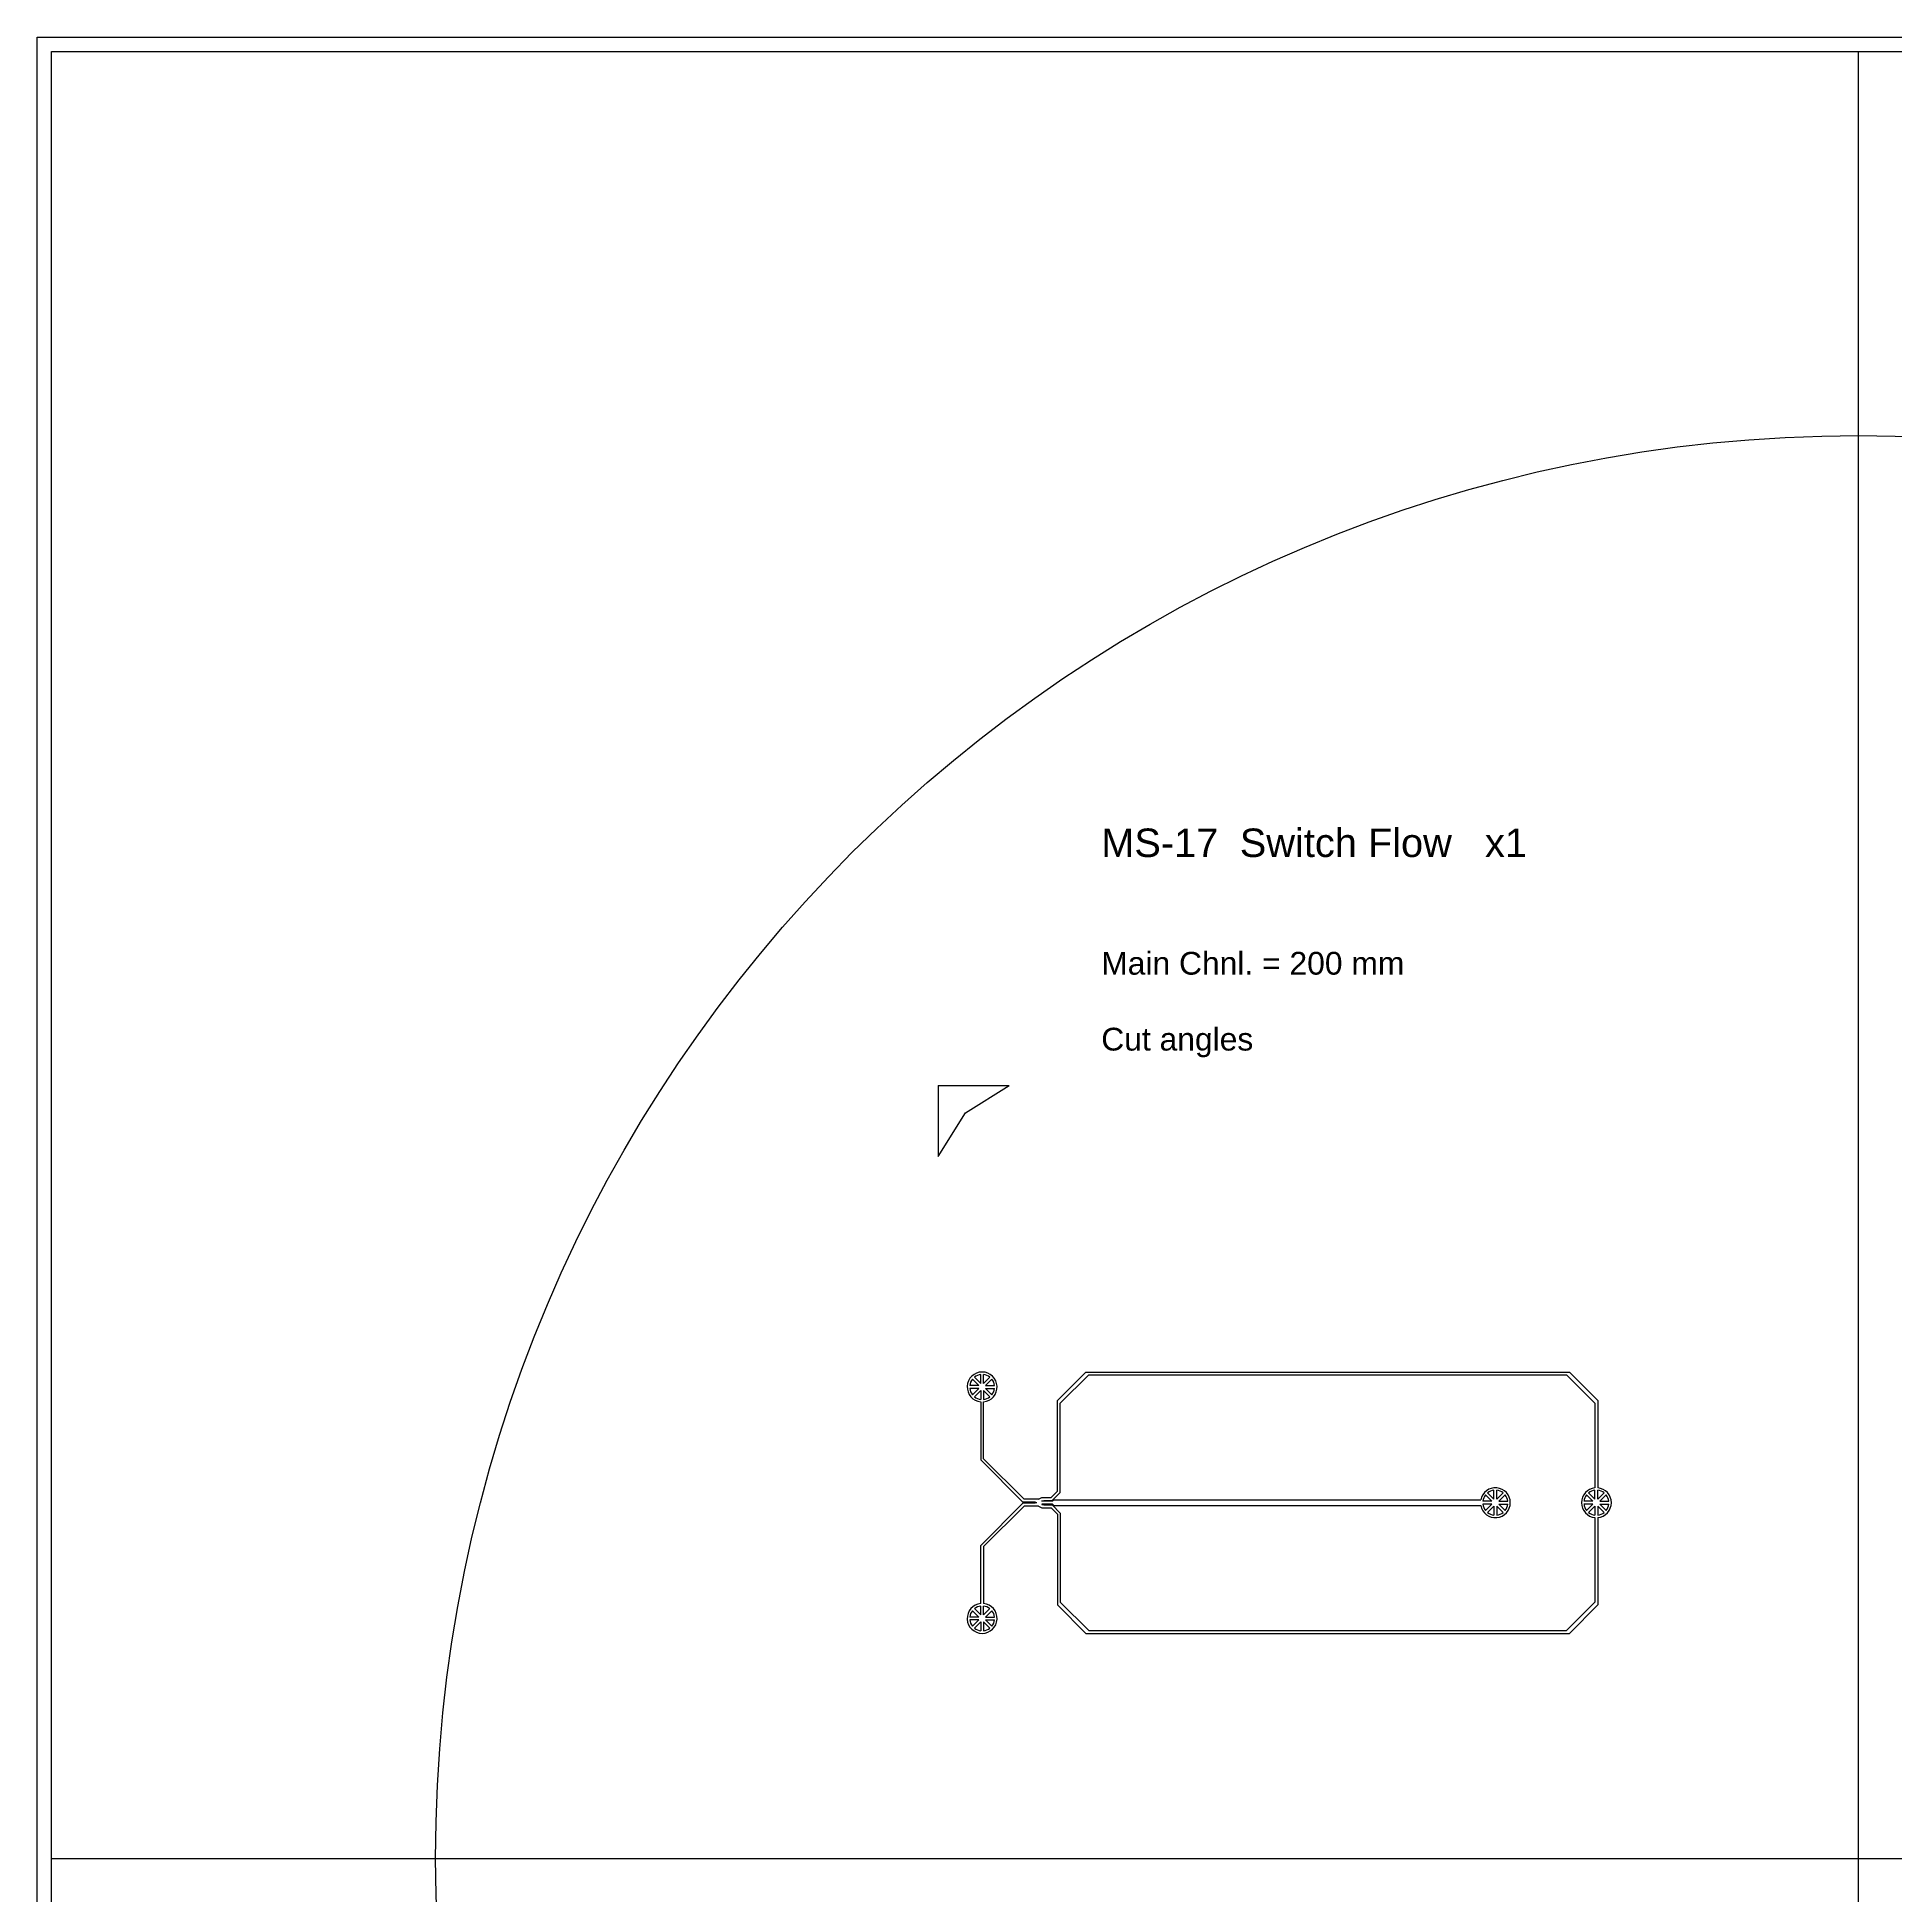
# Model space of a CAD drawing. Header units: millimetres. Extents: x 1000 to 444771, y -11148 to 590229.
# Drawn here: x 1000 to 66280, y 509720 to 575000 of the extents above; entities that cross this region are included whole.
import ezdxf

# ---------------------------------------------------------------- set-up
doc = ezdxf.new("R2010")
doc.units = ezdxf.units.MM
doc.layers.add('CLEAR', color=140, linetype='Continuous')
doc.layers.add('MASK', color=20, linetype='Continuous')
doc.styles.get("Standard").update_dxf_attribs({"font": 'arial.ttf'})

msp = doc.modelspace()

# ---------------------------------------------------------------- linework, layer by layer
for p, q in [((65000, 447500), (65000, 574500)), ((1500, 511000), (128500, 511000))]:
    msp.add_line(p, q)
msp.add_circle((65000, 511000), 50000)
at = {"layer": 'CLEAR'}
for p, q in [((1000, 575000), (129000, 575000)), ((1000, 447000), (1000, 575000)), ((32657, 538164), (32657, 535664)), ((32657, 538164), (35157, 538164)), ((33624, 537197), (35157, 538164)), ((32657, 535664), (33624, 537197)), ((36853, 527092), (37853, 528092)), ((36953, 526992), (37953, 527992)), ((37853, 528092), (54843, 528092)), ((37953, 527992), (54743, 527992)), ((54743, 527992), (55743, 526992)), ((54843, 528092), (55843, 527092)), ((34157, 527044), (34157, 525003)), ((34257, 525044), (34257, 527044)), ((36853, 523904), (36853, 527092)), ((36953, 523863), (36953, 526992)), ((55743, 526992), (55743, 524023)), ((55843, 527092), (55843, 524023)), ((35640, 523520), (34157, 525003)), ((35681, 523620), (34257, 525044)), ((36190, 523620), (35681, 523620)), ((36190, 523620), (36310, 523680)), ((36310, 523680), (36629, 523680)), ((36310, 523560), (36370, 523580)), ((36310, 523550), (36310, 523560)), ((36682, 523550), (36310, 523550)), ((36370, 523580), (36670, 523580)), ((36629, 523680), (36853, 523904)), ((36670, 523580), (36953, 523863)), ((36682, 523550), (36732, 523600)), ((36732, 523600), (51727, 523600)), ((35640, 523480), (34157, 521997)), ((35681, 523380), (34257, 521956)), ((36070, 523520), (35640, 523520)), ((36070, 523480), (35640, 523480)), ((36190, 523380), (35681, 523380)), ((36130, 523500), (36070, 523520)), ((36130, 523500), (36070, 523480)), ((36130, 523500), (36130, 523500)), ((36190, 523380), (36310, 523320)), ((36310, 523450), (36310, 523440)), ((36682, 523450), (36310, 523450)), ((36310, 523440), (36370, 523420)), ((36310, 523320), (36629, 523320)), ((36370, 523420), (36670, 523420)), ((36629, 523320), (36853, 523096)), ((36670, 523420), (36953, 523137)), ((36682, 523450), (36732, 523400)), ((36732, 523400), (51727, 523400)), ((36853, 523096), (36853, 519908)), ((36953, 523137), (36953, 520008)), ((55743, 522977), (55743, 520008)), ((55843, 522977), (55843, 519908)), ((34157, 519956), (34157, 521997)), ((34257, 521956), (34257, 519956)), ((37853, 518908), (36853, 519908)), ((37953, 519008), (36953, 520008)), ((54743, 519008), (55743, 520008)), ((54843, 518908), (55843, 519908)), ((37953, 519008), (54743, 519008)), ((37853, 518908), (54843, 518908))]:
    msp.add_line(p, q, dxfattribs=at)
for centre, start, end in [((34207, 527567), 275.46502, 264.53498), ((52243, 523500), 190.98058, 169.01942), ((55793, 523500), 95.46502, 264.53498), ((55793, 523500), 275.46502, 84.53498), ((34207, 519433), 95.46502, 84.53498)]:
    msp.add_arc(centre, 525, start, end, dxfattribs=at)
at = {"layer": 'MASK'}
for p, q in [((1500, 574500), (128500, 574500)), ((1500, 447500), (1500, 574500)), ((34087, 527617), (33771, 527617)), ((34087, 527517), (33771, 527517)), ((34087, 527617), (33863, 527840)), ((34087, 527517), (33863, 527294)), ((34157, 527687), (33934, 527911)), ((34157, 527687), (34157, 528003)), ((34257, 527687), (34257, 528003)), ((34257, 527687), (34481, 527911)), ((34328, 527617), (34551, 527840)), ((34328, 527617), (34644, 527617)), ((34328, 527517), (34551, 527294)), ((34328, 527517), (34644, 527517)), ((34157, 527446), (33934, 527223)), ((34157, 527446), (34157, 527130)), ((34257, 527446), (34481, 527223)), ((34257, 527446), (34257, 527130)), ((52122, 523550), (51806, 523550)), ((52122, 523550), (51899, 523773)), ((52193, 523620), (51969, 523844)), ((52193, 523620), (52193, 523936)), ((52293, 523620), (52293, 523936)), ((52293, 523620), (52516, 523844)), ((52363, 523550), (52587, 523773)), ((52363, 523550), (52679, 523550)), ((55672, 523550), (55356, 523550)), ((55672, 523550), (55449, 523773)), ((55743, 523620), (55519, 523844)), ((55743, 523620), (55743, 523936)), ((55843, 523620), (55843, 523936)), ((55843, 523620), (56066, 523844)), ((55913, 523550), (56137, 523773)), ((55913, 523550), (56229, 523550)), ((52122, 523450), (51806, 523450)), ((52122, 523450), (51899, 523227)), ((52193, 523380), (51969, 523156)), ((52193, 523380), (52193, 523064)), ((52293, 523380), (52516, 523156)), ((52293, 523380), (52293, 523064)), ((52363, 523450), (52587, 523227)), ((52363, 523450), (52679, 523450)), ((55672, 523450), (55356, 523450)), ((55672, 523450), (55449, 523227)), ((55743, 523380), (55519, 523156)), ((55743, 523380), (55743, 523064)), ((55843, 523380), (56066, 523156)), ((55843, 523380), (55843, 523064)), ((55913, 523450), (56137, 523227)), ((55913, 523450), (56229, 523450)), ((34087, 519483), (33863, 519706)), ((34157, 519554), (33934, 519777)), ((34157, 519554), (34157, 519870)), ((34257, 519554), (34257, 519870)), ((34257, 519554), (34481, 519777)), ((34328, 519483), (34551, 519706)), ((34087, 519483), (33771, 519483)), ((34087, 519383), (33771, 519383)), ((34087, 519383), (33863, 519160)), ((34157, 519313), (33934, 519089)), ((34157, 519313), (34157, 518997)), ((34257, 519313), (34481, 519089)), ((34257, 519313), (34257, 518997)), ((34328, 519483), (34644, 519483)), ((34328, 519383), (34551, 519160)), ((34328, 519383), (34644, 519383))]:
    msp.add_line(p, q, dxfattribs=at)
for centre, start, end in [((34207, 527567), 141.52417, 173.47583), ((34207, 527567), 186.52417, 218.47583), ((34207, 527567), 96.52417, 128.47583), ((34207, 527567), 51.52417, 83.47583), ((34207, 527567), 6.52417, 38.47583), ((34207, 527567), 321.52417, 353.47583), ((34207, 527567), 231.52417, 263.47583), ((34207, 527567), 276.52417, 308.47583), ((52243, 523500), 141.52417, 173.47583), ((52243, 523500), 96.52417, 128.47583), ((52243, 523500), 51.52417, 83.47583), ((52243, 523500), 6.52417, 38.47583), ((55793, 523500), 141.52417, 173.47583), ((55793, 523500), 96.52417, 128.47583), ((55793, 523500), 51.52417, 83.47583), ((55793, 523500), 6.52417, 38.47583), ((52243, 523500), 186.52417, 218.47583), ((52243, 523500), 231.52417, 263.47583), ((52243, 523500), 276.52417, 308.47583), ((52243, 523500), 321.52417, 353.47583), ((55793, 523500), 186.52417, 218.47583), ((55793, 523500), 231.52417, 263.47583), ((55793, 523500), 276.52417, 308.47583), ((55793, 523500), 321.52417, 353.47583), ((34207, 519433), 141.52417, 173.47583), ((34207, 519433), 96.52417, 128.47583), ((34207, 519433), 51.52417, 83.47583), ((34207, 519433), 6.52417, 38.47583), ((34207, 519433), 186.52417, 218.47583), ((34207, 519433), 231.52417, 263.47583), ((34207, 519433), 276.52417, 308.47583), ((34207, 519433), 321.52417, 353.47583)]:
    msp.add_arc(centre, 439, start, end, dxfattribs=at)

# ---------------------------------------------------------------- texts
at = {"layer": 'CLEAR', "insert": (38393, 543169), "char_height": 280, "attachment_point": 4}
msp.add_mtext_dynamic_manual_height_columns('{\\H3.5714x;MS-17^I Switch Flow   x1\\P\\H0.8x;  \\P\\H0.50001x; \\H1.9999x;\\PMain Chnl. = 200 mm\\P\\PCut angles}', width=14894.52, gutter_width=12.5, heights=[7482], dxfattribs=at)

doc.saveas('drawing.dxf')
